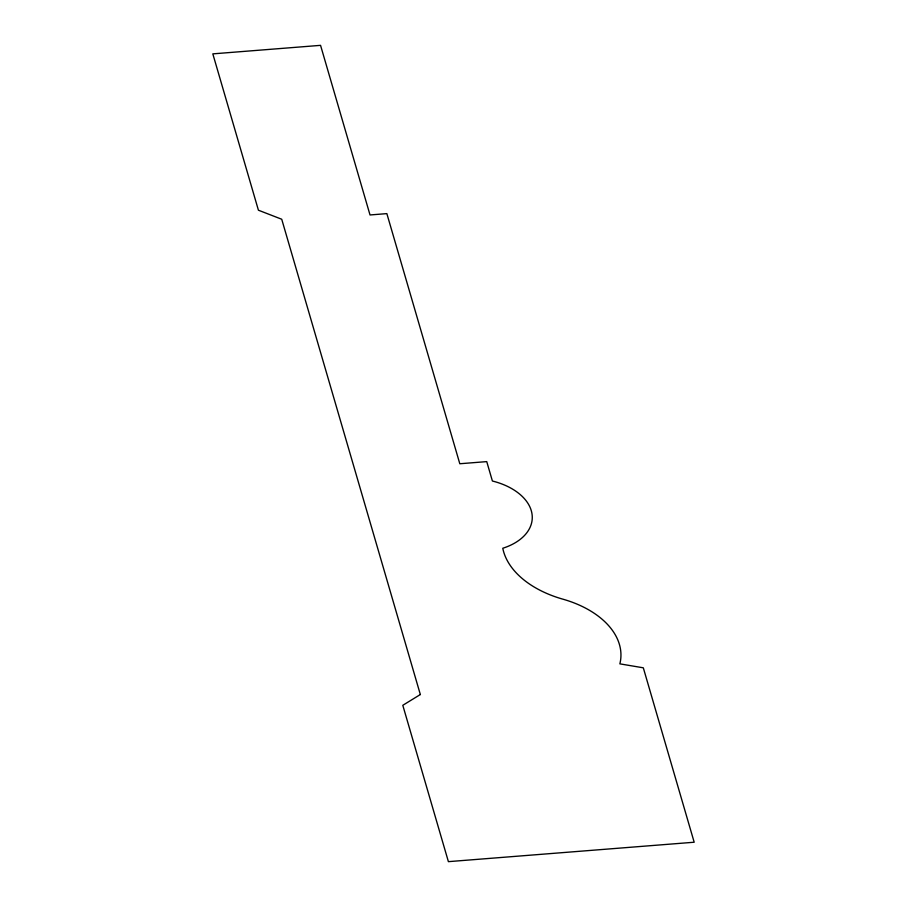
<?xml version="1.0" encoding="UTF-8"?>
<svg xmlns="http://www.w3.org/2000/svg" width="907" height="907" viewBox="0 0 907 907"><rect width="100%" height="100%" fill="white"/><g stroke="black" fill="none" stroke-linecap="round" stroke-linejoin="round"><path stroke-width="1.36" d="M420.338 694.535L402.799 705.306L448.398 861.65L694.184 842.229L643.312 667.813L619.866 663.856A91.051 57.424 3.7 0 0 561.864 598.881A95.326 60.123 3.7 0 1 502.773 548.259A58.161 36.677 3.7 0 0 531.99 513.838A58.161 36.677 3.7 0 0 492.399 481.016L486.742 461.618L459.804 463.749L386.858 213.621L370.022 214.959L320.556 45.35L212.816 53.864L258.416 210.209L281.726 219.245L420.338 694.535"/></g></svg>
